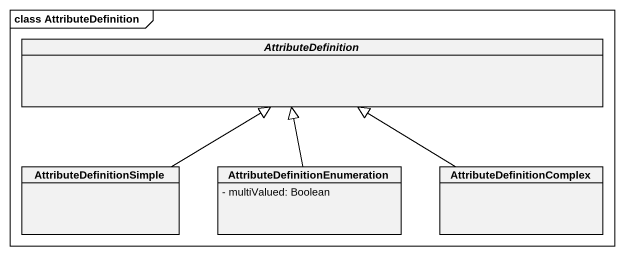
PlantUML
@startuml
mainframe class AttributeDefinition
hide circle
hide empty members
skinparam classAttributeIconSize 0
abstract class AttributeDefinition
class AttributeDefinitionSimple
class "AttributeDefinitionEnumeration" as AttributeDefinitionEnumerati {
  - multiValued: Boolean
}
class AttributeDefinitionComplex
AttributeDefinitionSimple -up-|> AttributeDefinition
AttributeDefinitionEnumerati -up-|> AttributeDefinition
AttributeDefinitionComplex -up-|> AttributeDefinition
@enduml
